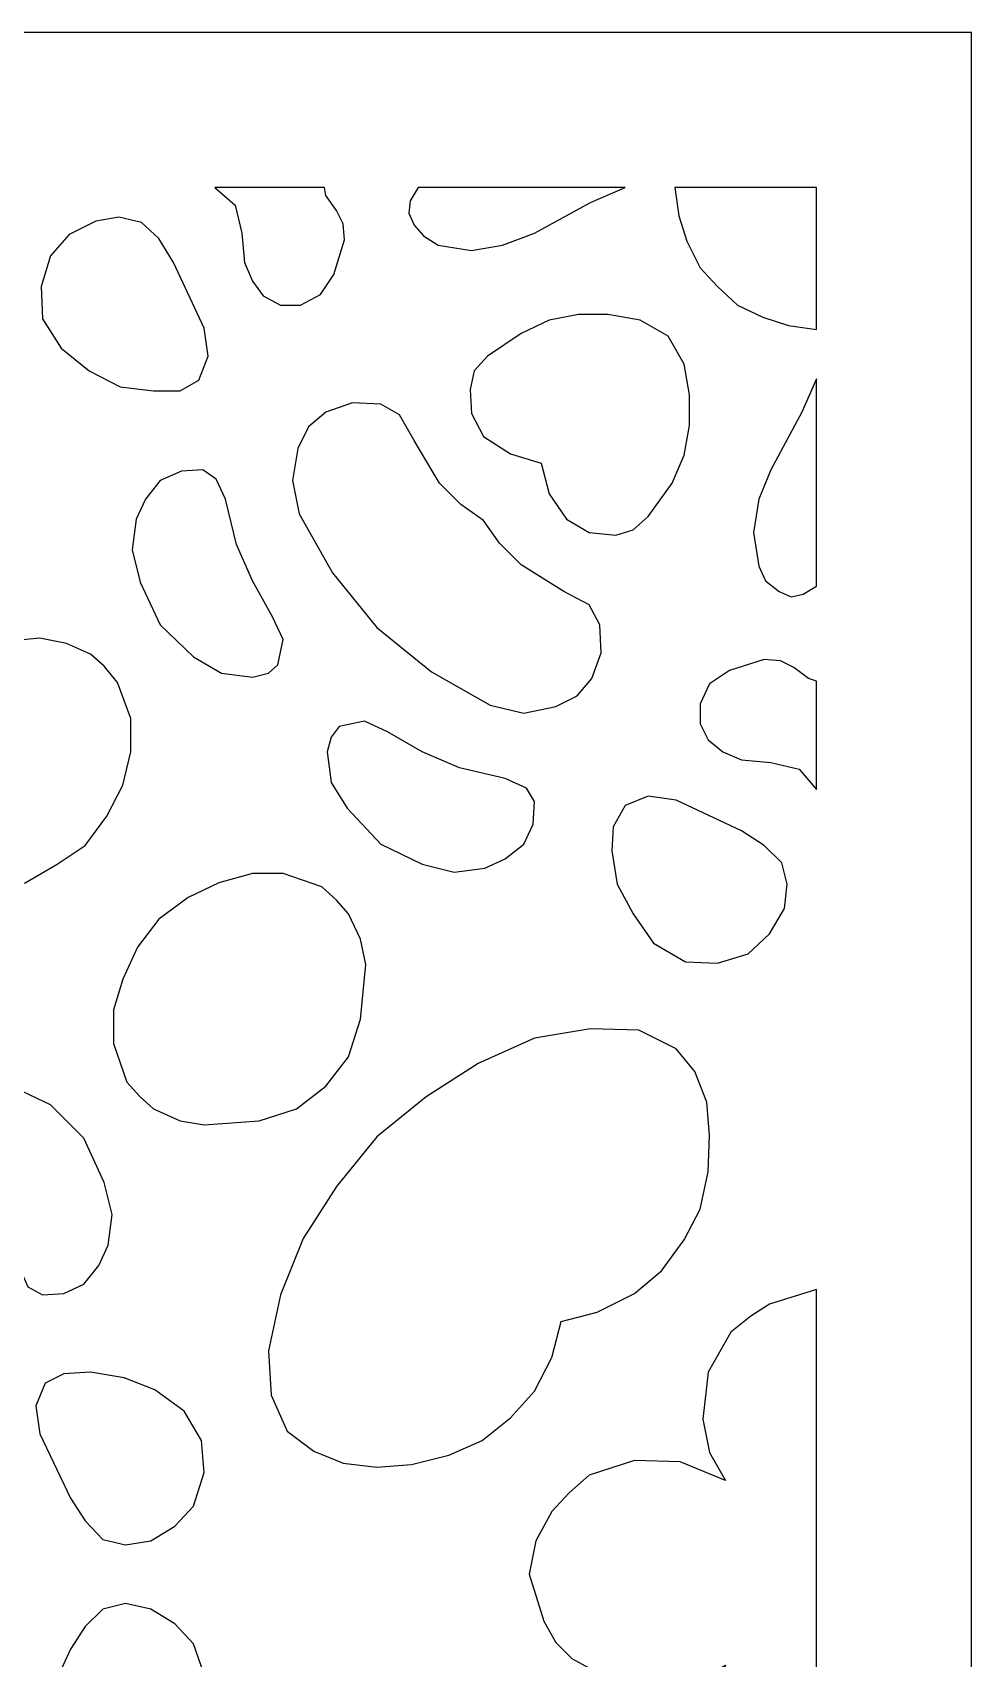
# Model space of a CAD drawing. Header units: centimetres. Extents: x -7.3 to 5.6, y -12.5 to 13.9.
# Drawn here: x 1.72 to 5.64, y 7.07 to 13.86 of the extents above; entities that cross this region are included whole.
import ezdxf

# ---------------------------------------------------------------- set-up
doc = ezdxf.new("R2010")
doc.units = ezdxf.units.CM
doc.header["$MEASUREMENT"] = 0
doc.layers.add('layer 1', color=7, linetype='Continuous')

msp = doc.modelspace()

# ---------------------------------------------------------------- linework, layer by layer
at = {"layer": 'layer 1', "color": 242}
for points, knots in [([(-7.26074, 13.85527), (-7.26074, 13.85527), (5.63915, 13.85527), (5.63915, 13.85527), (5.63915, 13.85527), (5.63915, 13.85527), (5.63915, 0.97213), (5.63915, 0.97213), (5.63915, 0.97213), (5.63915, 0.97213), (-7.26074, 0.97213), (-7.26074, 0.97213), (-7.26074, 0.97213), (-7.26074, 0.97213), (-7.26074, 13.85527), (-7.26074, 13.85527)], [0, 0, 0, 0, 0.2, 0.2, 0.2, 0.2, 0.4, 0.4, 0.4, 0.4, 0.6, 0.6, 0.6, 0.6, 1, 1, 1, 1]), ([(2.93748, 13.20776), (2.93748, 13.20776), (2.94306, 13.17427), (2.94306, 13.17427), (2.94306, 13.17427), (2.94306, 13.17427), (2.98772, 13.11287), (2.98772, 13.11287), (2.98772, 13.11287), (2.98772, 13.11287), (3.01563, 13.05705), (3.01563, 13.05705), (3.01563, 13.05705), (3.01563, 13.05705), (3.02121, 12.99007), (3.02121, 12.99007), (3.02121, 12.99007), (3.02121, 12.99007), (2.97656, 12.84494), (2.97656, 12.84494), (2.97656, 12.84494), (2.97656, 12.84494), (2.92074, 12.76121), (2.92074, 12.76121), (2.92074, 12.76121), (2.92074, 12.76121), (2.83701, 12.71655), (2.83701, 12.71655), (2.83701, 12.71655), (2.83701, 12.71655), (2.75328, 12.71655), (2.75328, 12.71655), (2.75328, 12.71655), (2.75328, 12.71655), (2.68071, 12.75563), (2.68071, 12.75563), (2.68071, 12.75563), (2.68071, 12.75563), (2.63606, 12.81703), (2.63606, 12.81703), (2.63606, 12.81703), (2.63606, 12.81703), (2.60257, 12.89518), (2.60257, 12.89518), (2.60257, 12.89518), (2.60257, 12.89518), (2.5914, 13.01798), (2.5914, 13.01798), (2.5914, 13.01798), (2.5914, 13.01798), (2.56349, 13.1352), (2.56349, 13.1352), (2.56349, 13.1352), (2.56349, 13.1352), (2.47976, 13.20776), (2.47976, 13.20776), (2.47976, 13.20776), (2.47976, 13.20776), (2.93748, 13.20776), (2.93748, 13.20776)], [0, 0, 0, 0, 0.0625, 0.0625, 0.0625, 0.0625, 0.125, 0.125, 0.125, 0.125, 0.1875, 0.1875, 0.1875, 0.1875, 0.25, 0.25, 0.25, 0.25, 0.3125, 0.3125, 0.3125, 0.3125, 0.375, 0.375, 0.375, 0.375, 0.4375, 0.4375, 0.4375, 0.4375, 0.5, 0.5, 0.5, 0.5, 0.5625, 0.5625, 0.5625, 0.5625, 0.625, 0.625, 0.625, 0.625, 0.6875, 0.6875, 0.6875, 0.6875, 0.75, 0.75, 0.75, 0.75, 0.8125, 0.8125, 0.8125, 0.8125, 0.875, 0.875, 0.875, 0.875, 1, 1, 1, 1]), ([(4.19342, 13.20776), (4.19342, 13.20776), (4.04829, 13.14636), (4.04829, 13.14636), (4.04829, 13.14636), (4.04829, 13.14636), (3.81385, 13.01798), (3.81385, 13.01798), (3.81385, 13.01798), (3.81385, 13.01798), (3.67988, 12.96774), (3.67988, 12.96774), (3.67988, 12.96774), (3.67988, 12.96774), (3.5515, 12.94541), (3.5515, 12.94541), (3.5515, 12.94541), (3.5515, 12.94541), (3.41195, 12.96774), (3.41195, 12.96774), (3.41195, 12.96774), (3.41195, 12.96774), (3.35055, 13.00681), (3.35055, 13.00681), (3.35055, 13.00681), (3.35055, 13.00681), (3.31147, 13.05147), (3.31147, 13.05147), (3.31147, 13.05147), (3.31147, 13.05147), (3.28915, 13.10171), (3.28915, 13.10171), (3.28915, 13.10171), (3.28915, 13.10171), (3.29473, 13.15194), (3.29473, 13.15194), (3.29473, 13.15194), (3.29473, 13.15194), (3.32822, 13.20776), (3.32822, 13.20776), (3.32822, 13.20776), (3.32822, 13.20776), (4.19342, 13.20776), (4.19342, 13.20776)], [0, 0, 0, 0, 0.0833333, 0.0833333, 0.0833333, 0.0833333, 0.1666667, 0.1666667, 0.1666667, 0.1666667, 0.25, 0.25, 0.25, 0.25, 0.3333333, 0.3333333, 0.3333333, 0.3333333, 0.4166667, 0.4166667, 0.4166667, 0.4166667, 0.5, 0.5, 0.5, 0.5, 0.5833333, 0.5833333, 0.5833333, 0.5833333, 0.6666667, 0.6666667, 0.6666667, 0.6666667, 0.75, 0.75, 0.75, 0.75, 0.8333333, 0.8333333, 0.8333333, 0.8333333, 1, 1, 1, 1]), ([(4.99164, 12.61608), (4.99164, 12.61608), (4.87442, 12.63282), (4.87442, 12.63282), (4.87442, 12.63282), (4.87442, 12.63282), (4.76836, 12.66632), (4.76836, 12.66632), (4.76836, 12.66632), (4.76836, 12.66632), (4.66231, 12.71655), (4.66231, 12.71655), (4.66231, 12.71655), (4.66231, 12.71655), (4.57858, 12.7947), (4.57858, 12.7947), (4.57858, 12.7947), (4.57858, 12.7947), (4.50601, 12.87285), (4.50601, 12.87285), (4.50601, 12.87285), (4.50601, 12.87285), (4.45019, 12.98449), (4.45019, 12.98449), (4.45019, 12.98449), (4.45019, 12.98449), (4.4167, 13.09054), (4.4167, 13.09054), (4.4167, 13.09054), (4.4167, 13.09054), (4.39995, 13.20776), (4.39995, 13.20776), (4.39995, 13.20776), (4.39995, 13.20776), (4.99164, 13.20776), (4.99164, 13.20776), (4.99164, 13.20776), (4.99164, 13.20776), (4.99164, 12.61608), (4.99164, 12.61608)], [0, 0, 0, 0, 0.0909091, 0.0909091, 0.0909091, 0.0909091, 0.1818182, 0.1818182, 0.1818182, 0.1818182, 0.2727273, 0.2727273, 0.2727273, 0.2727273, 0.3636364, 0.3636364, 0.3636364, 0.3636364, 0.4545455, 0.4545455, 0.4545455, 0.4545455, 0.5454545, 0.5454545, 0.5454545, 0.5454545, 0.6363636, 0.6363636, 0.6363636, 0.6363636, 0.7272727, 0.7272727, 0.7272727, 0.7272727, 0.8181818, 0.8181818, 0.8181818, 0.8181818, 1, 1, 1, 1]), ([(2.41278, 12.40396), (2.41278, 12.40396), (2.33463, 12.35931), (2.33463, 12.35931), (2.33463, 12.35931), (2.33463, 12.35931), (2.22299, 12.35931), (2.22299, 12.35931), (2.22299, 12.35931), (2.22299, 12.35931), (2.08344, 12.37605), (2.08344, 12.37605), (2.08344, 12.37605), (2.08344, 12.37605), (1.95506, 12.44304), (1.95506, 12.44304), (1.95506, 12.44304), (1.95506, 12.44304), (1.83784, 12.53793), (1.83784, 12.53793), (1.83784, 12.53793), (1.83784, 12.53793), (1.75969, 12.66073), (1.75969, 12.66073), (1.75969, 12.66073), (1.75969, 12.66073), (1.75411, 12.7947), (1.75411, 12.7947), (1.75411, 12.7947), (1.75411, 12.7947), (1.79318, 12.92308), (1.79318, 12.92308), (1.79318, 12.92308), (1.79318, 12.92308), (1.87133, 13.0124), (1.87133, 13.0124), (1.87133, 13.0124), (1.87133, 13.0124), (1.98297, 13.06822), (1.98297, 13.06822), (1.98297, 13.06822), (1.98297, 13.06822), (2.07786, 13.08496), (2.07786, 13.08496), (2.07786, 13.08496), (2.07786, 13.08496), (2.17276, 13.06263), (2.17276, 13.06263), (2.17276, 13.06263), (2.17276, 13.06263), (2.24532, 12.99565), (2.24532, 12.99565), (2.24532, 12.99565), (2.24532, 12.99565), (2.30672, 12.89518), (2.30672, 12.89518), (2.30672, 12.89518), (2.30672, 12.89518), (2.43511, 12.62166), (2.43511, 12.62166), (2.43511, 12.62166), (2.43511, 12.62166), (2.45185, 12.50444), (2.45185, 12.50444), (2.45185, 12.50444), (2.45185, 12.50444), (2.41278, 12.40396), (2.41278, 12.40396)], [0, 0, 0, 0, 0.0555556, 0.0555556, 0.0555556, 0.0555556, 0.1111111, 0.1111111, 0.1111111, 0.1111111, 0.1666667, 0.1666667, 0.1666667, 0.1666667, 0.2222222, 0.2222222, 0.2222222, 0.2222222, 0.2777778, 0.2777778, 0.2777778, 0.2777778, 0.3333333, 0.3333333, 0.3333333, 0.3333333, 0.3888889, 0.3888889, 0.3888889, 0.3888889, 0.4444444, 0.4444444, 0.4444444, 0.4444444, 0.5, 0.5, 0.5, 0.5, 0.5555556, 0.5555556, 0.5555556, 0.5555556, 0.6111111, 0.6111111, 0.6111111, 0.6111111, 0.6666667, 0.6666667, 0.6666667, 0.6666667, 0.7222222, 0.7222222, 0.7222222, 0.7222222, 0.7777778, 0.7777778, 0.7777778, 0.7777778, 0.8333333, 0.8333333, 0.8333333, 0.8333333, 0.8888889, 0.8888889, 0.8888889, 0.8888889, 1, 1, 1, 1]), ([(4.43903, 12.47095), (4.43903, 12.47095), (4.46135, 12.34256), (4.46135, 12.34256), (4.46135, 12.34256), (4.46135, 12.34256), (4.46135, 12.21418), (4.46135, 12.21418), (4.46135, 12.21418), (4.46135, 12.21418), (4.43903, 12.09137), (4.43903, 12.09137), (4.43903, 12.09137), (4.43903, 12.09137), (4.38879, 11.97415), (4.38879, 11.97415), (4.38879, 11.97415), (4.38879, 11.97415), (4.28831, 11.8346), (4.28831, 11.8346), (4.28831, 11.8346), (4.28831, 11.8346), (4.22691, 11.77879), (4.22691, 11.77879), (4.22691, 11.77879), (4.22691, 11.77879), (4.15435, 11.75646), (4.15435, 11.75646), (4.15435, 11.75646), (4.15435, 11.75646), (4.04271, 11.76762), (4.04271, 11.76762), (4.04271, 11.76762), (4.04271, 11.76762), (3.94782, 11.82344), (3.94782, 11.82344), (3.94782, 11.82344), (3.94782, 11.82344), (3.87525, 11.9295), (3.87525, 11.9295), (3.87525, 11.9295), (3.87525, 11.9295), (3.84176, 12.05788), (3.84176, 12.05788), (3.84176, 12.05788), (3.84176, 12.05788), (3.71337, 12.09696), (3.71337, 12.09696), (3.71337, 12.09696), (3.71337, 12.09696), (3.60173, 12.16952), (3.60173, 12.16952), (3.60173, 12.16952), (3.60173, 12.16952), (3.5515, 12.26441), (3.5515, 12.26441), (3.5515, 12.26441), (3.5515, 12.26441), (3.54592, 12.36489), (3.54592, 12.36489), (3.54592, 12.36489), (3.54592, 12.36489), (3.56266, 12.44304), (3.56266, 12.44304), (3.56266, 12.44304), (3.56266, 12.44304), (3.61848, 12.50444), (3.61848, 12.50444), (3.61848, 12.50444), (3.61848, 12.50444), (3.75803, 12.59933), (3.75803, 12.59933), (3.75803, 12.59933), (3.75803, 12.59933), (3.87525, 12.65515), (3.87525, 12.65515), (3.87525, 12.65515), (3.87525, 12.65515), (3.99805, 12.67748), (3.99805, 12.67748), (3.99805, 12.67748), (3.99805, 12.67748), (4.12086, 12.67748), (4.12086, 12.67748), (4.12086, 12.67748), (4.12086, 12.67748), (4.25482, 12.65515), (4.25482, 12.65515), (4.25482, 12.65515), (4.25482, 12.65515), (4.37204, 12.58817), (4.37204, 12.58817), (4.37204, 12.58817), (4.37204, 12.58817), (4.43903, 12.47095), (4.43903, 12.47095)], [0, 0, 0, 0, 0.04, 0.04, 0.04, 0.04, 0.08, 0.08, 0.08, 0.08, 0.12, 0.12, 0.12, 0.12, 0.16, 0.16, 0.16, 0.16, 0.2, 0.2, 0.2, 0.2, 0.24, 0.24, 0.24, 0.24, 0.28, 0.28, 0.28, 0.28, 0.32, 0.32, 0.32, 0.32, 0.36, 0.36, 0.36, 0.36, 0.4, 0.4, 0.4, 0.4, 0.44, 0.44, 0.44, 0.44, 0.48, 0.48, 0.48, 0.48, 0.52, 0.52, 0.52, 0.52, 0.56, 0.56, 0.56, 0.56, 0.6, 0.6, 0.6, 0.6, 0.64, 0.64, 0.64, 0.64, 0.68, 0.68, 0.68, 0.68, 0.72, 0.72, 0.72, 0.72, 0.76, 0.76, 0.76, 0.76, 0.8, 0.8, 0.8, 0.8, 0.84, 0.84, 0.84, 0.84, 0.88, 0.88, 0.88, 0.88, 0.92, 0.92, 0.92, 0.92, 1, 1, 1, 1]), ([(4.99164, 11.54434), (4.99164, 11.54434), (4.93582, 11.51085), (4.93582, 11.51085), (4.93582, 11.51085), (4.93582, 11.51085), (4.88558, 11.49969), (4.88558, 11.49969), (4.88558, 11.49969), (4.88558, 11.49969), (4.83535, 11.52202), (4.83535, 11.52202), (4.83535, 11.52202), (4.83535, 11.52202), (4.77953, 11.56667), (4.77953, 11.56667), (4.77953, 11.56667), (4.77953, 11.56667), (4.75162, 11.62807), (4.75162, 11.62807), (4.75162, 11.62807), (4.75162, 11.62807), (4.72929, 11.76762), (4.72929, 11.76762), (4.72929, 11.76762), (4.72929, 11.76762), (4.75162, 11.90717), (4.75162, 11.90717), (4.75162, 11.90717), (4.75162, 11.90717), (4.80185, 12.02997), (4.80185, 12.02997), (4.80185, 12.02997), (4.80185, 12.02997), (4.93024, 12.27), (4.93024, 12.27), (4.93024, 12.27), (4.93024, 12.27), (4.99164, 12.40955), (4.99164, 12.40955), (4.99164, 12.40955), (4.99164, 12.40955), (4.99164, 11.54434), (4.99164, 11.54434)], [0, 0, 0, 0, 0.0833333, 0.0833333, 0.0833333, 0.0833333, 0.1666667, 0.1666667, 0.1666667, 0.1666667, 0.25, 0.25, 0.25, 0.25, 0.3333333, 0.3333333, 0.3333333, 0.3333333, 0.4166667, 0.4166667, 0.4166667, 0.4166667, 0.5, 0.5, 0.5, 0.5, 0.5833333, 0.5833333, 0.5833333, 0.5833333, 0.6666667, 0.6666667, 0.6666667, 0.6666667, 0.75, 0.75, 0.75, 0.75, 0.8333333, 0.8333333, 0.8333333, 0.8333333, 1, 1, 1, 1]), ([(3.60173, 11.81786), (3.60173, 11.81786), (3.66872, 11.72297), (3.66872, 11.72297), (3.66872, 11.72297), (3.66872, 11.72297), (3.75803, 11.63365), (3.75803, 11.63365), (3.75803, 11.63365), (3.75803, 11.63365), (3.93665, 11.52202), (3.93665, 11.52202), (3.93665, 11.52202), (3.93665, 11.52202), (4.04271, 11.4662), (4.04271, 11.4662), (4.04271, 11.4662), (4.04271, 11.4662), (4.08736, 11.38247), (4.08736, 11.38247), (4.08736, 11.38247), (4.08736, 11.38247), (4.09295, 11.26525), (4.09295, 11.26525), (4.09295, 11.26525), (4.09295, 11.26525), (4.05387, 11.15919), (4.05387, 11.15919), (4.05387, 11.15919), (4.05387, 11.15919), (3.99247, 11.08662), (3.99247, 11.08662), (3.99247, 11.08662), (3.99247, 11.08662), (3.90316, 11.04197), (3.90316, 11.04197), (3.90316, 11.04197), (3.90316, 11.04197), (3.76919, 11.01406), (3.76919, 11.01406), (3.76919, 11.01406), (3.76919, 11.01406), (3.62964, 11.04755), (3.62964, 11.04755), (3.62964, 11.04755), (3.62964, 11.04755), (3.38404, 11.1871), (3.38404, 11.1871), (3.38404, 11.1871), (3.38404, 11.1871), (3.15518, 11.3713), (3.15518, 11.3713), (3.15518, 11.3713), (3.15518, 11.3713), (2.97097, 11.60016), (2.97097, 11.60016), (2.97097, 11.60016), (2.97097, 11.60016), (2.83143, 11.84577), (2.83143, 11.84577), (2.83143, 11.84577), (2.83143, 11.84577), (2.80352, 11.98532), (2.80352, 11.98532), (2.80352, 11.98532), (2.80352, 11.98532), (2.82584, 12.11928), (2.82584, 12.11928), (2.82584, 12.11928), (2.82584, 12.11928), (2.8705, 12.2086), (2.8705, 12.2086), (2.8705, 12.2086), (2.8705, 12.2086), (2.94306, 12.27), (2.94306, 12.27), (2.94306, 12.27), (2.94306, 12.27), (3.0547, 12.30907), (3.0547, 12.30907), (3.0547, 12.30907), (3.0547, 12.30907), (3.17192, 12.30349), (3.17192, 12.30349), (3.17192, 12.30349), (3.17192, 12.30349), (3.25007, 12.25883), (3.25007, 12.25883), (3.25007, 12.25883), (3.25007, 12.25883), (3.31147, 12.15278), (3.31147, 12.15278), (3.31147, 12.15278), (3.31147, 12.15278), (3.41753, 11.97415), (3.41753, 11.97415), (3.41753, 11.97415), (3.41753, 11.97415), (3.50684, 11.88484), (3.50684, 11.88484), (3.50684, 11.88484), (3.50684, 11.88484), (3.60173, 11.81786), (3.60173, 11.81786)], [0, 0, 0, 0, 0.037037, 0.037037, 0.037037, 0.037037, 0.0740741, 0.0740741, 0.0740741, 0.0740741, 0.1111111, 0.1111111, 0.1111111, 0.1111111, 0.1481481, 0.1481481, 0.1481481, 0.1481481, 0.1851852, 0.1851852, 0.1851852, 0.1851852, 0.2222222, 0.2222222, 0.2222222, 0.2222222, 0.2592593, 0.2592593, 0.2592593, 0.2592593, 0.2962963, 0.2962963, 0.2962963, 0.2962963, 0.3333333, 0.3333333, 0.3333333, 0.3333333, 0.3703704, 0.3703704, 0.3703704, 0.3703704, 0.4074074, 0.4074074, 0.4074074, 0.4074074, 0.4444444, 0.4444444, 0.4444444, 0.4444444, 0.4814815, 0.4814815, 0.4814815, 0.4814815, 0.5185185, 0.5185185, 0.5185185, 0.5185185, 0.5555556, 0.5555556, 0.5555556, 0.5555556, 0.5925926, 0.5925926, 0.5925926, 0.5925926, 0.6296296, 0.6296296, 0.6296296, 0.6296296, 0.6666667, 0.6666667, 0.6666667, 0.6666667, 0.7037037, 0.7037037, 0.7037037, 0.7037037, 0.7407407, 0.7407407, 0.7407407, 0.7407407, 0.7777778, 0.7777778, 0.7777778, 0.7777778, 0.8148148, 0.8148148, 0.8148148, 0.8148148, 0.8518519, 0.8518519, 0.8518519, 0.8518519, 0.8888889, 0.8888889, 0.8888889, 0.8888889, 0.9259259, 0.9259259, 0.9259259, 0.9259259, 1, 1, 1, 1]), ([(2.42953, 12.02997), (2.42953, 12.02997), (2.48534, 11.9909), (2.48534, 11.9909), (2.48534, 11.9909), (2.48534, 11.9909), (2.52442, 11.90717), (2.52442, 11.90717), (2.52442, 11.90717), (2.52442, 11.90717), (2.56907, 11.71738), (2.56907, 11.71738), (2.56907, 11.71738), (2.56907, 11.71738), (2.63606, 11.56667), (2.63606, 11.56667), (2.63606, 11.56667), (2.63606, 11.56667), (2.71979, 11.41596), (2.71979, 11.41596), (2.71979, 11.41596), (2.71979, 11.41596), (2.76444, 11.32107), (2.76444, 11.32107), (2.76444, 11.32107), (2.76444, 11.32107), (2.74211, 11.21501), (2.74211, 11.21501), (2.74211, 11.21501), (2.74211, 11.21501), (2.70304, 11.18152), (2.70304, 11.18152), (2.70304, 11.18152), (2.70304, 11.18152), (2.63606, 11.16477), (2.63606, 11.16477), (2.63606, 11.16477), (2.63606, 11.16477), (2.50767, 11.18152), (2.50767, 11.18152), (2.50767, 11.18152), (2.50767, 11.18152), (2.39045, 11.2485), (2.39045, 11.2485), (2.39045, 11.2485), (2.39045, 11.2485), (2.2509, 11.38247), (2.2509, 11.38247), (2.2509, 11.38247), (2.2509, 11.38247), (2.16717, 11.56109), (2.16717, 11.56109), (2.16717, 11.56109), (2.16717, 11.56109), (2.13368, 11.69506), (2.13368, 11.69506), (2.13368, 11.69506), (2.13368, 11.69506), (2.15043, 11.82344), (2.15043, 11.82344), (2.15043, 11.82344), (2.15043, 11.82344), (2.1895, 11.90717), (2.1895, 11.90717), (2.1895, 11.90717), (2.1895, 11.90717), (2.2509, 11.98532), (2.2509, 11.98532), (2.2509, 11.98532), (2.2509, 11.98532), (2.34021, 12.02439), (2.34021, 12.02439), (2.34021, 12.02439), (2.34021, 12.02439), (2.42953, 12.02997), (2.42953, 12.02997)], [0, 0, 0, 0, 0.05, 0.05, 0.05, 0.05, 0.1, 0.1, 0.1, 0.1, 0.15, 0.15, 0.15, 0.15, 0.2, 0.2, 0.2, 0.2, 0.25, 0.25, 0.25, 0.25, 0.3, 0.3, 0.3, 0.3, 0.35, 0.35, 0.35, 0.35, 0.4, 0.4, 0.4, 0.4, 0.45, 0.45, 0.45, 0.45, 0.5, 0.5, 0.5, 0.5, 0.55, 0.55, 0.55, 0.55, 0.6, 0.6, 0.6, 0.6, 0.65, 0.65, 0.65, 0.65, 0.7, 0.7, 0.7, 0.7, 0.75, 0.75, 0.75, 0.75, 0.8, 0.8, 0.8, 0.8, 0.85, 0.85, 0.85, 0.85, 0.9, 0.9, 0.9, 0.9, 1, 1, 1, 1]), ([(1.09544, 10.88009), (1.09544, 10.88009), (1.15126, 11.02522), (1.15126, 11.02522), (1.15126, 11.02522), (1.15126, 11.02522), (1.25173, 11.14802), (1.25173, 11.14802), (1.25173, 11.14802), (1.25173, 11.14802), (1.37454, 11.25408), (1.37454, 11.25408), (1.37454, 11.25408), (1.37454, 11.25408), (1.51967, 11.30432), (1.51967, 11.30432), (1.51967, 11.30432), (1.51967, 11.30432), (1.74853, 11.32665), (1.74853, 11.32665), (1.74853, 11.32665), (1.74853, 11.32665), (1.86017, 11.30432), (1.86017, 11.30432), (1.86017, 11.30432), (1.86017, 11.30432), (1.96064, 11.25966), (1.96064, 11.25966), (1.96064, 11.25966), (1.96064, 11.25966), (2.01646, 11.20943), (2.01646, 11.20943), (2.01646, 11.20943), (2.01646, 11.20943), (2.07228, 11.14244), (2.07228, 11.14244), (2.07228, 11.14244), (2.07228, 11.14244), (2.1281, 10.99173), (2.1281, 10.99173), (2.1281, 10.99173), (2.1281, 10.99173), (2.1281, 10.85218), (2.1281, 10.85218), (2.1281, 10.85218), (2.1281, 10.85218), (2.09461, 10.71263), (2.09461, 10.71263), (2.09461, 10.71263), (2.09461, 10.71263), (2.02762, 10.58425), (2.02762, 10.58425), (2.02762, 10.58425), (2.02762, 10.58425), (1.93831, 10.46144), (1.93831, 10.46144), (1.93831, 10.46144), (1.93831, 10.46144), (1.82109, 10.3833), (1.82109, 10.3833), (1.82109, 10.3833), (1.82109, 10.3833), (1.68713, 10.30515), (1.68713, 10.30515), (1.68713, 10.30515), (1.68713, 10.30515), (1.54758, 10.27166), (1.54758, 10.27166), (1.54758, 10.27166), (1.54758, 10.27166), (1.41919, 10.27166), (1.41919, 10.27166), (1.41919, 10.27166), (1.41919, 10.27166), (1.25732, 10.32748), (1.25732, 10.32748), (1.25732, 10.32748), (1.25732, 10.32748), (1.19591, 10.3833), (1.19591, 10.3833), (1.19591, 10.3833), (1.19591, 10.3833), (1.14568, 10.43912), (1.14568, 10.43912), (1.14568, 10.43912), (1.14568, 10.43912), (1.09544, 10.53959), (1.09544, 10.53959), (1.09544, 10.53959), (1.09544, 10.53959), (1.07869, 10.65123), (1.07869, 10.65123), (1.07869, 10.65123), (1.07869, 10.65123), (1.09544, 10.88009), (1.09544, 10.88009)], [0, 0, 0, 0, 0.04, 0.04, 0.04, 0.04, 0.08, 0.08, 0.08, 0.08, 0.12, 0.12, 0.12, 0.12, 0.16, 0.16, 0.16, 0.16, 0.2, 0.2, 0.2, 0.2, 0.24, 0.24, 0.24, 0.24, 0.28, 0.28, 0.28, 0.28, 0.32, 0.32, 0.32, 0.32, 0.36, 0.36, 0.36, 0.36, 0.4, 0.4, 0.4, 0.4, 0.44, 0.44, 0.44, 0.44, 0.48, 0.48, 0.48, 0.48, 0.52, 0.52, 0.52, 0.52, 0.56, 0.56, 0.56, 0.56, 0.6, 0.6, 0.6, 0.6, 0.64, 0.64, 0.64, 0.64, 0.68, 0.68, 0.68, 0.68, 0.72, 0.72, 0.72, 0.72, 0.76, 0.76, 0.76, 0.76, 0.8, 0.8, 0.8, 0.8, 0.84, 0.84, 0.84, 0.84, 0.88, 0.88, 0.88, 0.88, 0.92, 0.92, 0.92, 0.92, 1, 1, 1, 1]), ([(4.99164, 10.69589), (4.99164, 10.69589), (4.91907, 10.77962), (4.91907, 10.77962), (4.91907, 10.77962), (4.91907, 10.77962), (4.80185, 10.80753), (4.80185, 10.80753), (4.80185, 10.80753), (4.80185, 10.80753), (4.67905, 10.81869), (4.67905, 10.81869), (4.67905, 10.81869), (4.67905, 10.81869), (4.6009, 10.85218), (4.6009, 10.85218), (4.6009, 10.85218), (4.6009, 10.85218), (4.5395, 10.90242), (4.5395, 10.90242), (4.5395, 10.90242), (4.5395, 10.90242), (4.50601, 10.9694), (4.50601, 10.9694), (4.50601, 10.9694), (4.50601, 10.9694), (4.50601, 11.05313), (4.50601, 11.05313), (4.50601, 11.05313), (4.50601, 11.05313), (4.54508, 11.13686), (4.54508, 11.13686), (4.54508, 11.13686), (4.54508, 11.13686), (4.62881, 11.19268), (4.62881, 11.19268), (4.62881, 11.19268), (4.62881, 11.19268), (4.77394, 11.23734), (4.77394, 11.23734), (4.77394, 11.23734), (4.77394, 11.23734), (4.84093, 11.23175), (4.84093, 11.23175), (4.84093, 11.23175), (4.84093, 11.23175), (4.89675, 11.20384), (4.89675, 11.20384), (4.89675, 11.20384), (4.89675, 11.20384), (4.95815, 11.15919), (4.95815, 11.15919), (4.95815, 11.15919), (4.95815, 11.15919), (4.99164, 11.14802), (4.99164, 11.14802), (4.99164, 11.14802), (4.99164, 11.14802), (4.99164, 10.69589), (4.99164, 10.69589)], [0, 0, 0, 0, 0.0625, 0.0625, 0.0625, 0.0625, 0.125, 0.125, 0.125, 0.125, 0.1875, 0.1875, 0.1875, 0.1875, 0.25, 0.25, 0.25, 0.25, 0.3125, 0.3125, 0.3125, 0.3125, 0.375, 0.375, 0.375, 0.375, 0.4375, 0.4375, 0.4375, 0.4375, 0.5, 0.5, 0.5, 0.5, 0.5625, 0.5625, 0.5625, 0.5625, 0.625, 0.625, 0.625, 0.625, 0.6875, 0.6875, 0.6875, 0.6875, 0.75, 0.75, 0.75, 0.75, 0.8125, 0.8125, 0.8125, 0.8125, 0.875, 0.875, 0.875, 0.875, 1, 1, 1, 1]), ([(3.81385, 10.64565), (3.81385, 10.64565), (3.80827, 10.55076), (3.80827, 10.55076), (3.80827, 10.55076), (3.80827, 10.55076), (3.76919, 10.46703), (3.76919, 10.46703), (3.76919, 10.46703), (3.76919, 10.46703), (3.69105, 10.40563), (3.69105, 10.40563), (3.69105, 10.40563), (3.69105, 10.40563), (3.60732, 10.36655), (3.60732, 10.36655), (3.60732, 10.36655), (3.60732, 10.36655), (3.47893, 10.34981), (3.47893, 10.34981), (3.47893, 10.34981), (3.47893, 10.34981), (3.34496, 10.3833), (3.34496, 10.3833), (3.34496, 10.3833), (3.34496, 10.3833), (3.17192, 10.46703), (3.17192, 10.46703), (3.17192, 10.46703), (3.17192, 10.46703), (3.03238, 10.61774), (3.03238, 10.61774), (3.03238, 10.61774), (3.03238, 10.61774), (2.96539, 10.7238), (2.96539, 10.7238), (2.96539, 10.7238), (2.96539, 10.7238), (2.94865, 10.85218), (2.94865, 10.85218), (2.94865, 10.85218), (2.94865, 10.85218), (2.96539, 10.91358), (2.96539, 10.91358), (2.96539, 10.91358), (2.96539, 10.91358), (2.99888, 10.95824), (2.99888, 10.95824), (2.99888, 10.95824), (2.99888, 10.95824), (3.10494, 10.98057), (3.10494, 10.98057), (3.10494, 10.98057), (3.10494, 10.98057), (3.19983, 10.93591), (3.19983, 10.93591), (3.19983, 10.93591), (3.19983, 10.93591), (3.34496, 10.85218), (3.34496, 10.85218), (3.34496, 10.85218), (3.34496, 10.85218), (3.50126, 10.7852), (3.50126, 10.7852), (3.50126, 10.7852), (3.50126, 10.7852), (3.69105, 10.74054), (3.69105, 10.74054), (3.69105, 10.74054), (3.69105, 10.74054), (3.78036, 10.70147), (3.78036, 10.70147), (3.78036, 10.70147), (3.78036, 10.70147), (3.81385, 10.64565), (3.81385, 10.64565)], [0, 0, 0, 0, 0.05, 0.05, 0.05, 0.05, 0.1, 0.1, 0.1, 0.1, 0.15, 0.15, 0.15, 0.15, 0.2, 0.2, 0.2, 0.2, 0.25, 0.25, 0.25, 0.25, 0.3, 0.3, 0.3, 0.3, 0.35, 0.35, 0.35, 0.35, 0.4, 0.4, 0.4, 0.4, 0.45, 0.45, 0.45, 0.45, 0.5, 0.5, 0.5, 0.5, 0.55, 0.55, 0.55, 0.55, 0.6, 0.6, 0.6, 0.6, 0.65, 0.65, 0.65, 0.65, 0.7, 0.7, 0.7, 0.7, 0.75, 0.75, 0.75, 0.75, 0.8, 0.8, 0.8, 0.8, 0.85, 0.85, 0.85, 0.85, 0.9, 0.9, 0.9, 0.9, 1, 1, 1, 1]), ([(4.19342, 10.6289), (4.19342, 10.6289), (4.28831, 10.66798), (4.28831, 10.66798), (4.28831, 10.66798), (4.28831, 10.66798), (4.40554, 10.65123), (4.40554, 10.65123), (4.40554, 10.65123), (4.40554, 10.65123), (4.67905, 10.52285), (4.67905, 10.52285), (4.67905, 10.52285), (4.67905, 10.52285), (4.77394, 10.46144), (4.77394, 10.46144), (4.77394, 10.46144), (4.77394, 10.46144), (4.84651, 10.38888), (4.84651, 10.38888), (4.84651, 10.38888), (4.84651, 10.38888), (4.86884, 10.29957), (4.86884, 10.29957), (4.86884, 10.29957), (4.86884, 10.29957), (4.85767, 10.19909), (4.85767, 10.19909), (4.85767, 10.19909), (4.85767, 10.19909), (4.79627, 10.09304), (4.79627, 10.09304), (4.79627, 10.09304), (4.79627, 10.09304), (4.70696, 10.00931), (4.70696, 10.00931), (4.70696, 10.00931), (4.70696, 10.00931), (4.57858, 9.97023), (4.57858, 9.97023), (4.57858, 9.97023), (4.57858, 9.97023), (4.44461, 9.97582), (4.44461, 9.97582), (4.44461, 9.97582), (4.44461, 9.97582), (4.31064, 10.05396), (4.31064, 10.05396), (4.31064, 10.05396), (4.31064, 10.05396), (4.22691, 10.17677), (4.22691, 10.17677), (4.22691, 10.17677), (4.22691, 10.17677), (4.15993, 10.29957), (4.15993, 10.29957), (4.15993, 10.29957), (4.15993, 10.29957), (4.1376, 10.43912), (4.1376, 10.43912), (4.1376, 10.43912), (4.1376, 10.43912), (4.14318, 10.53959), (4.14318, 10.53959), (4.14318, 10.53959), (4.14318, 10.53959), (4.19342, 10.6289), (4.19342, 10.6289)], [0, 0, 0, 0, 0.0555556, 0.0555556, 0.0555556, 0.0555556, 0.1111111, 0.1111111, 0.1111111, 0.1111111, 0.1666667, 0.1666667, 0.1666667, 0.1666667, 0.2222222, 0.2222222, 0.2222222, 0.2222222, 0.2777778, 0.2777778, 0.2777778, 0.2777778, 0.3333333, 0.3333333, 0.3333333, 0.3333333, 0.3888889, 0.3888889, 0.3888889, 0.3888889, 0.4444444, 0.4444444, 0.4444444, 0.4444444, 0.5, 0.5, 0.5, 0.5, 0.5555556, 0.5555556, 0.5555556, 0.5555556, 0.6111111, 0.6111111, 0.6111111, 0.6111111, 0.6666667, 0.6666667, 0.6666667, 0.6666667, 0.7222222, 0.7222222, 0.7222222, 0.7222222, 0.7777778, 0.7777778, 0.7777778, 0.7777778, 0.8333333, 0.8333333, 0.8333333, 0.8333333, 0.8888889, 0.8888889, 0.8888889, 0.8888889, 1, 1, 1, 1]), ([(2.24532, 10.15444), (2.24532, 10.15444), (2.36812, 10.24375), (2.36812, 10.24375), (2.36812, 10.24375), (2.36812, 10.24375), (2.49651, 10.30515), (2.49651, 10.30515), (2.49651, 10.30515), (2.49651, 10.30515), (2.63606, 10.34422), (2.63606, 10.34422), (2.63606, 10.34422), (2.63606, 10.34422), (2.76444, 10.34422), (2.76444, 10.34422), (2.76444, 10.34422), (2.76444, 10.34422), (2.92632, 10.2884), (2.92632, 10.2884), (2.92632, 10.2884), (2.92632, 10.2884), (2.98772, 10.23258), (2.98772, 10.23258), (2.98772, 10.23258), (2.98772, 10.23258), (3.03796, 10.17677), (3.03796, 10.17677), (3.03796, 10.17677), (3.03796, 10.17677), (3.0882, 10.07071), (3.0882, 10.07071), (3.0882, 10.07071), (3.0882, 10.07071), (3.11052, 9.96465), (3.11052, 9.96465), (3.11052, 9.96465), (3.11052, 9.96465), (3.0882, 9.73579), (3.0882, 9.73579), (3.0882, 9.73579), (3.0882, 9.73579), (3.03796, 9.5795), (3.03796, 9.5795), (3.03796, 9.5795), (3.03796, 9.5795), (2.94306, 9.45669), (2.94306, 9.45669), (2.94306, 9.45669), (2.94306, 9.45669), (2.82026, 9.3618), (2.82026, 9.3618), (2.82026, 9.3618), (2.82026, 9.3618), (2.66397, 9.31156), (2.66397, 9.31156), (2.66397, 9.31156), (2.66397, 9.31156), (2.43511, 9.29482), (2.43511, 9.29482), (2.43511, 9.29482), (2.43511, 9.29482), (2.33463, 9.31156), (2.33463, 9.31156), (2.33463, 9.31156), (2.33463, 9.31156), (2.22299, 9.3618), (2.22299, 9.3618), (2.22299, 9.3618), (2.22299, 9.3618), (2.16717, 9.41204), (2.16717, 9.41204), (2.16717, 9.41204), (2.16717, 9.41204), (2.11135, 9.47344), (2.11135, 9.47344), (2.11135, 9.47344), (2.11135, 9.47344), (2.05553, 9.63532), (2.05553, 9.63532), (2.05553, 9.63532), (2.05553, 9.63532), (2.05553, 9.77487), (2.05553, 9.77487), (2.05553, 9.77487), (2.05553, 9.77487), (2.09461, 9.90325), (2.09461, 9.90325), (2.09461, 9.90325), (2.09461, 9.90325), (2.15601, 10.03722), (2.15601, 10.03722), (2.15601, 10.03722), (2.15601, 10.03722), (2.24532, 10.15444), (2.24532, 10.15444)], [0, 0, 0, 0, 0.04, 0.04, 0.04, 0.04, 0.08, 0.08, 0.08, 0.08, 0.12, 0.12, 0.12, 0.12, 0.16, 0.16, 0.16, 0.16, 0.2, 0.2, 0.2, 0.2, 0.24, 0.24, 0.24, 0.24, 0.28, 0.28, 0.28, 0.28, 0.32, 0.32, 0.32, 0.32, 0.36, 0.36, 0.36, 0.36, 0.4, 0.4, 0.4, 0.4, 0.44, 0.44, 0.44, 0.44, 0.48, 0.48, 0.48, 0.48, 0.52, 0.52, 0.52, 0.52, 0.56, 0.56, 0.56, 0.56, 0.6, 0.6, 0.6, 0.6, 0.64, 0.64, 0.64, 0.64, 0.68, 0.68, 0.68, 0.68, 0.72, 0.72, 0.72, 0.72, 0.76, 0.76, 0.76, 0.76, 0.8, 0.8, 0.8, 0.8, 0.84, 0.84, 0.84, 0.84, 0.88, 0.88, 0.88, 0.88, 0.92, 0.92, 0.92, 0.92, 1, 1, 1, 1]), ([(4.04829, 9.69672), (4.04829, 9.69672), (4.24924, 9.69114), (4.24924, 9.69114), (4.24924, 9.69114), (4.24924, 9.69114), (4.40554, 9.61299), (4.40554, 9.61299), (4.40554, 9.61299), (4.40554, 9.61299), (4.48368, 9.5181), (4.48368, 9.5181), (4.48368, 9.5181), (4.48368, 9.5181), (4.53392, 9.38971), (4.53392, 9.38971), (4.53392, 9.38971), (4.53392, 9.38971), (4.54508, 9.25016), (4.54508, 9.25016), (4.54508, 9.25016), (4.54508, 9.25016), (4.5395, 9.09945), (4.5395, 9.09945), (4.5395, 9.09945), (4.5395, 9.09945), (4.50601, 8.94315), (4.50601, 8.94315), (4.50601, 8.94315), (4.50601, 8.94315), (4.43903, 8.81477), (4.43903, 8.81477), (4.43903, 8.81477), (4.43903, 8.81477), (4.34413, 8.68638), (4.34413, 8.68638), (4.34413, 8.68638), (4.34413, 8.68638), (4.23249, 8.59149), (4.23249, 8.59149), (4.23249, 8.59149), (4.23249, 8.59149), (4.0762, 8.51334), (4.0762, 8.51334), (4.0762, 8.51334), (4.0762, 8.51334), (3.92549, 8.47427), (3.92549, 8.47427), (3.92549, 8.47427), (3.92549, 8.47427), (3.88641, 8.32356), (3.88641, 8.32356), (3.88641, 8.32356), (3.88641, 8.32356), (3.81385, 8.18401), (3.81385, 8.18401), (3.81385, 8.18401), (3.81385, 8.18401), (3.71337, 8.07237), (3.71337, 8.07237), (3.71337, 8.07237), (3.71337, 8.07237), (3.59615, 7.97748), (3.59615, 7.97748), (3.59615, 7.97748), (3.59615, 7.97748), (3.4566, 7.91608), (3.4566, 7.91608), (3.4566, 7.91608), (3.4566, 7.91608), (3.30031, 7.87702), (3.30031, 7.87702), (3.30031, 7.87702), (3.30031, 7.87702), (3.15518, 7.86584), (3.15518, 7.86584), (3.15518, 7.86584), (3.15518, 7.86584), (3.01563, 7.88258), (3.01563, 7.88258), (3.01563, 7.88258), (3.01563, 7.88258), (2.89283, 7.93282), (2.89283, 7.93282), (2.89283, 7.93282), (2.89283, 7.93282), (2.78119, 8.01655), (2.78119, 8.01655), (2.78119, 8.01655), (2.78119, 8.01655), (2.7142, 8.16726), (2.7142, 8.16726), (2.7142, 8.16726), (2.7142, 8.16726), (2.70304, 8.35147), (2.70304, 8.35147), (2.70304, 8.35147), (2.70304, 8.35147), (2.75328, 8.58593), (2.75328, 8.58593), (2.75328, 8.58593), (2.75328, 8.58593), (2.84817, 8.82035), (2.84817, 8.82035), (2.84817, 8.82035), (2.84817, 8.82035), (2.98772, 9.03805), (2.98772, 9.03805), (2.98772, 9.03805), (2.98772, 9.03805), (3.15518, 9.24458), (3.15518, 9.24458), (3.15518, 9.24458), (3.15518, 9.24458), (3.36171, 9.41204), (3.36171, 9.41204), (3.36171, 9.41204), (3.36171, 9.41204), (3.57941, 9.55159), (3.57941, 9.55159), (3.57941, 9.55159), (3.57941, 9.55159), (3.81385, 9.65764), (3.81385, 9.65764), (3.81385, 9.65764), (3.81385, 9.65764), (4.04829, 9.69672), (4.04829, 9.69672)], [0, 0, 0, 0, 0.030303, 0.030303, 0.030303, 0.030303, 0.0606061, 0.0606061, 0.0606061, 0.0606061, 0.0909091, 0.0909091, 0.0909091, 0.0909091, 0.1212121, 0.1212121, 0.1212121, 0.1212121, 0.1515152, 0.1515152, 0.1515152, 0.1515152, 0.1818182, 0.1818182, 0.1818182, 0.1818182, 0.2121212, 0.2121212, 0.2121212, 0.2121212, 0.2424242, 0.2424242, 0.2424242, 0.2424242, 0.2727273, 0.2727273, 0.2727273, 0.2727273, 0.3030303, 0.3030303, 0.3030303, 0.3030303, 0.3333333, 0.3333333, 0.3333333, 0.3333333, 0.3636364, 0.3636364, 0.3636364, 0.3636364, 0.3939394, 0.3939394, 0.3939394, 0.3939394, 0.4242424, 0.4242424, 0.4242424, 0.4242424, 0.4545455, 0.4545455, 0.4545455, 0.4545455, 0.4848485, 0.4848485, 0.4848485, 0.4848485, 0.5151515, 0.5151515, 0.5151515, 0.5151515, 0.5454545, 0.5454545, 0.5454545, 0.5454545, 0.5757576, 0.5757576, 0.5757576, 0.5757576, 0.6060606, 0.6060606, 0.6060606, 0.6060606, 0.6363636, 0.6363636, 0.6363636, 0.6363636, 0.6666667, 0.6666667, 0.6666667, 0.6666667, 0.6969697, 0.6969697, 0.6969697, 0.6969697, 0.7272727, 0.7272727, 0.7272727, 0.7272727, 0.7575758, 0.7575758, 0.7575758, 0.7575758, 0.7878788, 0.7878788, 0.7878788, 0.7878788, 0.8181818, 0.8181818, 0.8181818, 0.8181818, 0.8484848, 0.8484848, 0.8484848, 0.8484848, 0.8787879, 0.8787879, 0.8787879, 0.8787879, 0.9090909, 0.9090909, 0.9090909, 0.9090909, 0.9393939, 0.9393939, 0.9393939, 0.9393939, 1, 1, 1, 1]), ([(1.75969, 8.58593), (1.75969, 8.58593), (1.69829, 8.6194), (1.69829, 8.6194), (1.69829, 8.6194), (1.69829, 8.6194), (1.65922, 8.70871), (1.65922, 8.70871), (1.65922, 8.70871), (1.65922, 8.70871), (1.61456, 8.8985), (1.61456, 8.8985), (1.61456, 8.8985), (1.61456, 8.8985), (1.54758, 9.05479), (1.54758, 9.05479), (1.54758, 9.05479), (1.54758, 9.05479), (1.46385, 9.19992), (1.46385, 9.19992), (1.46385, 9.19992), (1.46385, 9.19992), (1.41919, 9.29482), (1.41919, 9.29482), (1.41919, 9.29482), (1.41919, 9.29482), (1.44152, 9.40087), (1.44152, 9.40087), (1.44152, 9.40087), (1.44152, 9.40087), (1.48618, 9.43437), (1.48618, 9.43437), (1.48618, 9.43437), (1.48618, 9.43437), (1.54758, 9.45669), (1.54758, 9.45669), (1.54758, 9.45669), (1.54758, 9.45669), (1.67596, 9.43437), (1.67596, 9.43437), (1.67596, 9.43437), (1.67596, 9.43437), (1.79318, 9.37855), (1.79318, 9.37855), (1.79318, 9.37855), (1.79318, 9.37855), (1.93273, 9.239), (1.93273, 9.239), (1.93273, 9.239), (1.93273, 9.239), (2.01646, 9.05479), (2.01646, 9.05479), (2.01646, 9.05479), (2.01646, 9.05479), (2.04995, 8.92083), (2.04995, 8.92083), (2.04995, 8.92083), (2.04995, 8.92083), (2.03321, 8.79244), (2.03321, 8.79244), (2.03321, 8.79244), (2.03321, 8.79244), (1.99413, 8.70871), (1.99413, 8.70871), (1.99413, 8.70871), (1.99413, 8.70871), (1.93273, 8.63057), (1.93273, 8.63057), (1.93273, 8.63057), (1.93273, 8.63057), (1.849, 8.59149), (1.849, 8.59149), (1.849, 8.59149), (1.849, 8.59149), (1.75969, 8.58593), (1.75969, 8.58593)], [0, 0, 0, 0, 0.05, 0.05, 0.05, 0.05, 0.1, 0.1, 0.1, 0.1, 0.15, 0.15, 0.15, 0.15, 0.2, 0.2, 0.2, 0.2, 0.25, 0.25, 0.25, 0.25, 0.3, 0.3, 0.3, 0.3, 0.35, 0.35, 0.35, 0.35, 0.4, 0.4, 0.4, 0.4, 0.45, 0.45, 0.45, 0.45, 0.5, 0.5, 0.5, 0.5, 0.55, 0.55, 0.55, 0.55, 0.6, 0.6, 0.6, 0.6, 0.65, 0.65, 0.65, 0.65, 0.7, 0.7, 0.7, 0.7, 0.75, 0.75, 0.75, 0.75, 0.8, 0.8, 0.8, 0.8, 0.85, 0.85, 0.85, 0.85, 0.9, 0.9, 0.9, 0.9, 1, 1, 1, 1]), ([(4.99164, 6.21916), (4.99164, 6.21916), (4.86326, 6.24707), (4.86326, 6.24707), (4.86326, 6.24707), (4.86326, 6.24707), (4.72929, 6.31406), (4.72929, 6.31406), (4.72929, 6.31406), (4.72929, 6.31406), (4.65114, 6.38662), (4.65114, 6.38662), (4.65114, 6.38662), (4.65114, 6.38662), (4.58974, 6.46477), (4.58974, 6.46477), (4.58974, 6.46477), (4.58974, 6.46477), (4.51717, 6.64897), (4.51717, 6.64897), (4.51717, 6.64897), (4.51717, 6.64897), (4.52276, 6.85551), (4.52276, 6.85551), (4.52276, 6.85551), (4.52276, 6.85551), (4.61207, 7.03971), (4.61207, 7.03971), (4.61207, 7.03971), (4.61207, 7.03971), (4.48926, 6.97275), (4.48926, 6.97275), (4.48926, 6.97275), (4.48926, 6.97275), (4.34972, 6.94482), (4.34972, 6.94482), (4.34972, 6.94482), (4.34972, 6.94482), (4.14318, 6.97275), (4.14318, 6.97275), (4.14318, 6.97275), (4.14318, 6.97275), (3.97014, 7.06762), (3.97014, 7.06762), (3.97014, 7.06762), (3.97014, 7.06762), (3.90316, 7.1346), (3.90316, 7.1346), (3.90316, 7.1346), (3.90316, 7.1346), (3.85292, 7.22391), (3.85292, 7.22391), (3.85292, 7.22391), (3.85292, 7.22391), (3.79152, 7.41928), (3.79152, 7.41928), (3.79152, 7.41928), (3.79152, 7.41928), (3.81943, 7.55883), (3.81943, 7.55883), (3.81943, 7.55883), (3.81943, 7.55883), (3.88641, 7.68163), (3.88641, 7.68163), (3.88641, 7.68163), (3.88641, 7.68163), (3.95898, 7.75978), (3.95898, 7.75978), (3.95898, 7.75978), (3.95898, 7.75978), (4.04271, 7.83235), (4.04271, 7.83235), (4.04271, 7.83235), (4.04271, 7.83235), (4.23249, 7.89375), (4.23249, 7.89375), (4.23249, 7.89375), (4.23249, 7.89375), (4.42228, 7.88817), (4.42228, 7.88817), (4.42228, 7.88817), (4.42228, 7.88817), (4.61207, 7.81002), (4.61207, 7.81002), (4.61207, 7.81002), (4.61207, 7.81002), (4.54508, 7.92724), (4.54508, 7.92724), (4.54508, 7.92724), (4.54508, 7.92724), (4.51717, 8.06679), (4.51717, 8.06679), (4.51717, 8.06679), (4.51717, 8.06679), (4.5395, 8.26216), (4.5395, 8.26216), (4.5395, 8.26216), (4.5395, 8.26216), (4.6344, 8.42962), (4.6344, 8.42962), (4.6344, 8.42962), (4.6344, 8.42962), (4.71812, 8.4966), (4.71812, 8.4966), (4.71812, 8.4966), (4.71812, 8.4966), (4.79627, 8.54684), (4.79627, 8.54684), (4.79627, 8.54684), (4.79627, 8.54684), (4.99164, 8.60826), (4.99164, 8.60826), (4.99164, 8.60826), (4.99164, 8.60826), (4.99164, 6.21916), (4.99164, 6.21916)], [0, 0, 0, 0, 0.0333333, 0.0333333, 0.0333333, 0.0333333, 0.0666667, 0.0666667, 0.0666667, 0.0666667, 0.1, 0.1, 0.1, 0.1, 0.1333333, 0.1333333, 0.1333333, 0.1333333, 0.1666667, 0.1666667, 0.1666667, 0.1666667, 0.2, 0.2, 0.2, 0.2, 0.2333333, 0.2333333, 0.2333333, 0.2333333, 0.2666667, 0.2666667, 0.2666667, 0.2666667, 0.3, 0.3, 0.3, 0.3, 0.3333333, 0.3333333, 0.3333333, 0.3333333, 0.3666667, 0.3666667, 0.3666667, 0.3666667, 0.4, 0.4, 0.4, 0.4, 0.4333333, 0.4333333, 0.4333333, 0.4333333, 0.4666667, 0.4666667, 0.4666667, 0.4666667, 0.5, 0.5, 0.5, 0.5, 0.5333333, 0.5333333, 0.5333333, 0.5333333, 0.5666667, 0.5666667, 0.5666667, 0.5666667, 0.6, 0.6, 0.6, 0.6, 0.6333333, 0.6333333, 0.6333333, 0.6333333, 0.6666667, 0.6666667, 0.6666667, 0.6666667, 0.7, 0.7, 0.7, 0.7, 0.7333333, 0.7333333, 0.7333333, 0.7333333, 0.7666667, 0.7666667, 0.7666667, 0.7666667, 0.8, 0.8, 0.8, 0.8, 0.8333333, 0.8333333, 0.8333333, 0.8333333, 0.8666667, 0.8666667, 0.8666667, 0.8666667, 0.9, 0.9, 0.9, 0.9, 0.9333333, 0.9333333, 0.9333333, 0.9333333, 1, 1, 1, 1]), ([(1.77086, 8.2175), (1.77086, 8.2175), (1.849, 8.25657), (1.849, 8.25657), (1.849, 8.25657), (1.849, 8.25657), (1.96064, 8.26216), (1.96064, 8.26216), (1.96064, 8.26216), (1.96064, 8.26216), (2.10019, 8.23983), (2.10019, 8.23983), (2.10019, 8.23983), (2.10019, 8.23983), (2.22857, 8.18959), (2.22857, 8.18959), (2.22857, 8.18959), (2.22857, 8.18959), (2.35138, 8.10028), (2.35138, 8.10028), (2.35138, 8.10028), (2.35138, 8.10028), (2.42394, 7.97748), (2.42394, 7.97748), (2.42394, 7.97748), (2.42394, 7.97748), (2.43511, 7.84351), (2.43511, 7.84351), (2.43511, 7.84351), (2.43511, 7.84351), (2.39045, 7.70396), (2.39045, 7.70396), (2.39045, 7.70396), (2.39045, 7.70396), (2.3123, 7.62023), (2.3123, 7.62023), (2.3123, 7.62023), (2.3123, 7.62023), (2.21183, 7.55883), (2.21183, 7.55883), (2.21183, 7.55883), (2.21183, 7.55883), (2.10577, 7.54209), (2.10577, 7.54209), (2.10577, 7.54209), (2.10577, 7.54209), (2.01088, 7.56441), (2.01088, 7.56441), (2.01088, 7.56441), (2.01088, 7.56441), (1.93831, 7.64256), (1.93831, 7.64256), (1.93831, 7.64256), (1.93831, 7.64256), (1.87691, 7.73745), (1.87691, 7.73745), (1.87691, 7.73745), (1.87691, 7.73745), (1.74853, 8.00539), (1.74853, 8.00539), (1.74853, 8.00539), (1.74853, 8.00539), (1.73178, 8.12261), (1.73178, 8.12261), (1.73178, 8.12261), (1.73178, 8.12261), (1.77086, 8.2175), (1.77086, 8.2175)], [0, 0, 0, 0, 0.0555556, 0.0555556, 0.0555556, 0.0555556, 0.1111111, 0.1111111, 0.1111111, 0.1111111, 0.1666667, 0.1666667, 0.1666667, 0.1666667, 0.2222222, 0.2222222, 0.2222222, 0.2222222, 0.2777778, 0.2777778, 0.2777778, 0.2777778, 0.3333333, 0.3333333, 0.3333333, 0.3333333, 0.3888889, 0.3888889, 0.3888889, 0.3888889, 0.4444444, 0.4444444, 0.4444444, 0.4444444, 0.5, 0.5, 0.5, 0.5, 0.5555556, 0.5555556, 0.5555556, 0.5555556, 0.6111111, 0.6111111, 0.6111111, 0.6111111, 0.6666667, 0.6666667, 0.6666667, 0.6666667, 0.7222222, 0.7222222, 0.7222222, 0.7222222, 0.7777778, 0.7777778, 0.7777778, 0.7777778, 0.8333333, 0.8333333, 0.8333333, 0.8333333, 0.8888889, 0.8888889, 0.8888889, 0.8888889, 1, 1, 1, 1]), ([(1.77086, 6.61548), (1.77086, 6.61548), (1.73178, 6.71596), (1.73178, 6.71596), (1.73178, 6.71596), (1.73178, 6.71596), (1.74853, 6.8276), (1.74853, 6.8276), (1.74853, 6.8276), (1.74853, 6.8276), (1.87691, 7.10672), (1.87691, 7.10672), (1.87691, 7.10672), (1.87691, 7.10672), (1.93831, 7.20159), (1.93831, 7.20159), (1.93831, 7.20159), (1.93831, 7.20159), (2.01088, 7.27415), (2.01088, 7.27415), (2.01088, 7.27415), (2.01088, 7.27415), (2.10577, 7.29648), (2.10577, 7.29648), (2.10577, 7.29648), (2.10577, 7.29648), (2.21183, 7.27415), (2.21183, 7.27415), (2.21183, 7.27415), (2.21183, 7.27415), (2.3123, 7.21275), (2.3123, 7.21275), (2.3123, 7.21275), (2.3123, 7.21275), (2.39045, 7.12902), (2.39045, 7.12902), (2.39045, 7.12902), (2.39045, 7.12902), (2.43511, 7.00064), (2.43511, 7.00064), (2.43511, 7.00064), (2.43511, 7.00064), (2.42394, 6.87225), (2.42394, 6.87225), (2.42394, 6.87225), (2.42394, 6.87225), (2.35138, 6.73828), (2.35138, 6.73828), (2.35138, 6.73828), (2.35138, 6.73828), (2.22857, 6.64339), (2.22857, 6.64339), (2.22857, 6.64339), (2.22857, 6.64339), (2.10019, 6.59315), (2.10019, 6.59315), (2.10019, 6.59315), (2.10019, 6.59315), (1.96064, 6.57083), (1.96064, 6.57083), (1.96064, 6.57083), (1.96064, 6.57083), (1.849, 6.57641), (1.849, 6.57641), (1.849, 6.57641), (1.849, 6.57641), (1.77086, 6.61548), (1.77086, 6.61548)], [0, 0, 0, 0, 0.0555556, 0.0555556, 0.0555556, 0.0555556, 0.1111111, 0.1111111, 0.1111111, 0.1111111, 0.1666667, 0.1666667, 0.1666667, 0.1666667, 0.2222222, 0.2222222, 0.2222222, 0.2222222, 0.2777778, 0.2777778, 0.2777778, 0.2777778, 0.3333333, 0.3333333, 0.3333333, 0.3333333, 0.3888889, 0.3888889, 0.3888889, 0.3888889, 0.4444444, 0.4444444, 0.4444444, 0.4444444, 0.5, 0.5, 0.5, 0.5, 0.5555556, 0.5555556, 0.5555556, 0.5555556, 0.6111111, 0.6111111, 0.6111111, 0.6111111, 0.6666667, 0.6666667, 0.6666667, 0.6666667, 0.7222222, 0.7222222, 0.7222222, 0.7222222, 0.7777778, 0.7777778, 0.7777778, 0.7777778, 0.8333333, 0.8333333, 0.8333333, 0.8333333, 0.8888889, 0.8888889, 0.8888889, 0.8888889, 1, 1, 1, 1])]:
    msp.add_open_spline(points, degree=3, knots=knots, dxfattribs=at)

doc.saveas('drawing.dxf')
